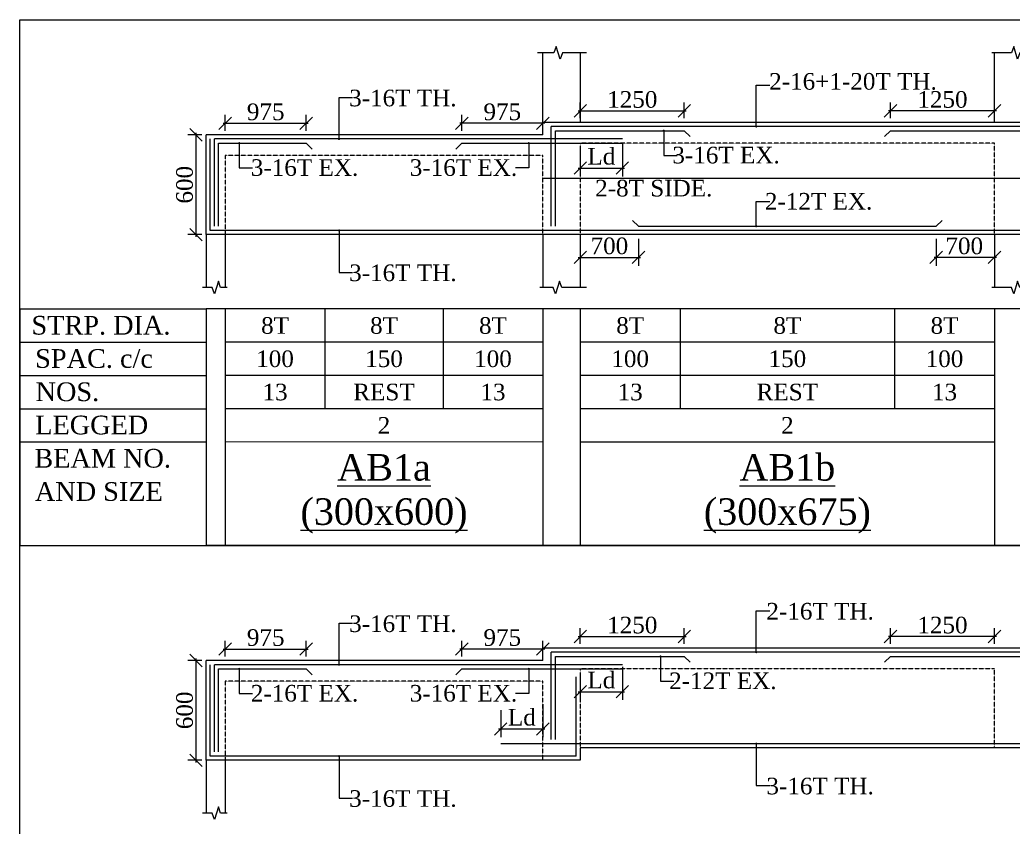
# Model space of a CAD drawing. Header units: inches. Extents: x 11017527 to 11245450, y -2821070 to -2693013.
# Drawn here: x 11057422 to 11069366, y -2754887 to -2745177 of the extents above; entities that cross this region are included whole.
import ezdxf
from ezdxf.enums import TextEntityAlignment as Align

# ---------------------------------------------------------------- set-up
doc = ezdxf.new("R2010")
doc.units = ezdxf.units.IN
doc.header["$LTSCALE"] = 0.5
doc.header["$MEASUREMENT"] = 0
doc.linetypes.add('HIDDEN', pattern=[9.525, 6.35, -3.175])
doc.layers.get('0').update_dxf_attribs({"lineweight": 0})
for name, color, linetype, lineweight in [('S-CUT OUT LINE', 9, 'Continuous', 9), ('S-DIM L.S.', 4, 'Continuous', 9), ('S-L.S.SECTION', 5, 'Continuous', 9), ('S-L.S.SLAB LINE', 8, 'HIDDEN', 5), ('S-L.S.STEEL', 6, 'Continuous', 15), ('S-SECTION MARK', 7, 'Continuous', 0), ('S-SHEET', 251, 'Continuous', 0), ('S-TEXT', 7, 'Continuous', 0), ('S-TEXT L.S. BEAM NO.', 30, 'Continuous', 5), ('S-TEXT. L.S.', 7, 'Continuous', 13)]:
    doc.layers.add(name, color=color, linetype=linetype, lineweight=lineweight)
doc.styles.add('135', font='arial.ttf', dxfattribs={"width": 0.8, "height": 135})
doc.styles.get("Standard").update_dxf_attribs({"font": 'times.ttf'})
doc.styles.add('TEXT', font='times.ttf')
doc.dimstyles.new('75', dxfattribs={"dimtxt": 135, "dimasz": 90, "dimexe": 0.1, "dimexo": 0.03, "dimgap": 0.09, "dimtad": 1, "dimdec": 0, "dimzin": 0, "dimdsep": 46, "dimtxsty": '135', "dimblk": 'ARCHTICK', "dimcen": 0.09, "dimclrd": 256, "dimclre": 256, "dimclrt": 256, "dimadec": 0, "dimazin": 0, "dimtfac": 1, "dimtdec": 0, "dimtofl": 0, "dimtmove": 1, "dimatfit": 3, "dimldrblk": 'DOTSMALL', "dimfxl": 1, "dimtolj": 1, "dimtzin": 0, "dimlwd": -1, "dimlwe": -1, "dimarcsym": 0})
doc.dimstyles.new('SETU_1', dxfattribs={"dimtxt": 200, "dimasz": 150, "dimexe": 100, "dimexo": 50, "dimgap": 35, "dimtad": 1, "dimdec": 0, "dimzin": 0, "dimdsep": 46, "dimtxsty": 'Standard', "dimblk": 'OBLIQUE', "dimcen": 150, "dimdle": 25, "dimclrd": 4, "dimclre": 7, "dimclrt": 256, "dimadec": 0, "dimazin": 0, "dimtfac": 1, "dimtdec": 0, "dimtofl": 0, "dimtmove": 1, "dimatfit": 3, "dimfxl": 1, "dimtolj": 1, "dimtzin": 0, "dimlwd": -1, "dimlwe": 5, "dimarcsym": 1})

# ---------------------------------------------------------------- blocks, each defined once
blk = doc.blocks.new('_Oblique')
at = {"color": 0, "linetype": 'ByBlock', "lineweight": -2}
blk.add_line((-0.5, -0.5), (0.5, 0.5), dxfattribs=at)
blk = doc.blocks.new('*D11')
at = {"layer": 'S-DIM L.S.', "color": 7, "lineweight": 5, "transparency": 16777216}
for p, q in [((11059890, -2746510), (11059890, -2746321)), ((11060865, -2746510), (11060865, -2746321))]:
    blk.add_line(p, q, dxfattribs=at)
at = {"layer": 'S-DIM L.S.', "color": 7, "transparency": 16777216}
blk.add_line((11059865, -2746421), (11060890, -2746421), dxfattribs=at)
at = {"layer": 'S-DIM L.S.', "color": 7, "transparency": 16777216, "xscale": 150, "yscale": 150, "zscale": 150, "rotation": 180}
blk.add_blockref('_Oblique', (11059890, -2746421), dxfattribs=at)
at = {"layer": 'S-DIM L.S.', "color": 7, "transparency": 16777216, "xscale": 150, "yscale": 150, "zscale": 150}
blk.add_blockref('_Oblique', (11060865, -2746421), dxfattribs=at)
at = {"layer": 'S-DIM L.S.', "transparency": 16777216, "insert": (11060378, -2746284), "char_height": 200, "attachment_point": 5, "style": 'TEXT'}
blk.add_mtext('\\A1;975', dxfattribs=at)
blk = doc.blocks.new('*D12')
at = {"layer": 'S-DIM L.S.', "color": 7, "lineweight": 5, "transparency": 16777216}
for p, q in [((11062736, -2746510), (11062736, -2746321)), ((11063711, -2746510), (11063711, -2746321))]:
    blk.add_line(p, q, dxfattribs=at)
at = {"layer": 'S-DIM L.S.', "color": 7, "transparency": 16777216}
blk.add_line((11063736, -2746421), (11062711, -2746421), dxfattribs=at)
at = {"layer": 'S-DIM L.S.', "color": 7, "transparency": 16777216, "xscale": 150, "yscale": 150, "zscale": 150, "rotation": 180}
blk.add_blockref('_Oblique', (11062736, -2746421), dxfattribs=at)
at = {"layer": 'S-DIM L.S.', "color": 7, "transparency": 16777216, "xscale": 150, "yscale": 150, "zscale": 150}
blk.add_blockref('_Oblique', (11063711, -2746421), dxfattribs=at)
at = {"layer": 'S-DIM L.S.', "transparency": 16777216, "insert": (11063223, -2746284), "char_height": 200, "attachment_point": 5, "style": 'TEXT'}
blk.add_mtext('\\A1;975', dxfattribs=at)
blk = doc.blocks.new('*D13')
at = {"layer": 'S-DIM L.S.', "color": 7, "lineweight": 5, "transparency": 16777216}
for p, q in [((11059610, -2746560), (11059440, -2746560)), ((11059610, -2747760), (11059440, -2747760))]:
    blk.add_line(p, q, dxfattribs=at)
at = {"layer": 'S-DIM L.S.', "color": 6, "transparency": 16777216}
blk.add_line((11059540, -2747785), (11059540, -2746535), dxfattribs=at)
at = {"layer": 'S-DIM L.S.', "color": 6, "transparency": 16777216, "xscale": 150, "yscale": 150, "zscale": 150}
for p, rotation in [((11059540, -2746560), 90), ((11059540, -2747760), 270)]:
    blk.add_blockref('_Oblique', p, dxfattribs=dict(at, rotation=rotation))
at = {"layer": 'S-DIM L.S.', "transparency": 16777216, "insert": (11059403, -2747160), "char_height": 200, "attachment_point": 5, "rotation": 90, "style": 'TEXT'}
blk.add_mtext('\\A1;600', dxfattribs=at)
blk = doc.blocks.new('_ArchTick')
at = {"color": 0, "linetype": 'ByBlock', "const_width": 0.15}
blk.add_lwpolyline([(-0.5, -0.5), (0.5, 0.5)], dxfattribs=at)
blk = doc.blocks.new('*D16')
at = {"layer": 'S-DIM L.S.', "color": 7, "transparency": 16777216}
blk.add_line((11064136, -2746271), (11065436, -2746271), dxfattribs=at)
at = {"layer": 'S-DIM L.S.', "color": 7, "lineweight": 5, "transparency": 16777216}
for p, q in [((11064161, -2746360), (11064161, -2746171)), ((11065411, -2746360), (11065411, -2746171))]:
    blk.add_line(p, q, dxfattribs=at)
at = {"layer": 'S-DIM L.S.', "color": 7, "transparency": 16777216, "xscale": 150, "yscale": 150, "zscale": 150, "rotation": 180}
blk.add_blockref('_Oblique', (11064161, -2746271), dxfattribs=at)
at = {"layer": 'S-DIM L.S.', "color": 7, "transparency": 16777216, "xscale": 150, "yscale": 150, "zscale": 150}
blk.add_blockref('_Oblique', (11065411, -2746271), dxfattribs=at)
at = {"layer": 'S-DIM L.S.', "transparency": 16777216, "insert": (11064786, -2746135), "char_height": 200, "attachment_point": 5, "style": 'TEXT'}
blk.add_mtext('\\A1;1250', dxfattribs=at)
blk = doc.blocks.new('*D17')
at = {"layer": 'S-DIM L.S.', "color": 7, "lineweight": 5, "transparency": 16777216}
for p, q in [((11064161, -2747810), (11064161, -2748134)), ((11064861, -2747810), (11064861, -2748134))]:
    blk.add_line(p, q, dxfattribs=at)
at = {"layer": 'S-DIM L.S.', "color": 7, "transparency": 16777216}
blk.add_line((11064136, -2748034), (11064886, -2748034), dxfattribs=at)
at = {"layer": 'S-DIM L.S.', "color": 7, "transparency": 16777216, "xscale": 150, "yscale": 150, "zscale": 150, "rotation": 180}
blk.add_blockref('_Oblique', (11064161, -2748034), dxfattribs=at)
at = {"layer": 'S-DIM L.S.', "color": 7, "transparency": 16777216, "xscale": 150, "yscale": 150, "zscale": 150}
blk.add_blockref('_Oblique', (11064861, -2748034), dxfattribs=at)
at = {"layer": 'S-DIM L.S.', "transparency": 16777216, "insert": (11064511, -2747897), "char_height": 200, "attachment_point": 5, "style": 'TEXT'}
blk.add_mtext('\\A1;700', dxfattribs=at)
blk = doc.blocks.new('*D26')
at = {"layer": 'S-DIM L.S.', "color": 7, "transparency": 16777216}
blk.add_line((11069166, -2746271), (11067866, -2746271), dxfattribs=at)
at = {"layer": 'S-DIM L.S.', "color": 7, "lineweight": 5, "transparency": 16777216}
for p, q in [((11067891, -2746360), (11067891, -2746171)), ((11069141, -2746360), (11069141, -2746171))]:
    blk.add_line(p, q, dxfattribs=at)
at = {"layer": 'S-DIM L.S.', "color": 7, "transparency": 16777216, "xscale": 150, "yscale": 150, "zscale": 150, "rotation": 180}
blk.add_blockref('_Oblique', (11067891, -2746271), dxfattribs=at)
at = {"layer": 'S-DIM L.S.', "color": 7, "transparency": 16777216, "xscale": 150, "yscale": 150, "zscale": 150}
blk.add_blockref('_Oblique', (11069141, -2746271), dxfattribs=at)
at = {"layer": 'S-DIM L.S.', "transparency": 16777216, "insert": (11068516, -2746135), "char_height": 200, "attachment_point": 5, "style": 'TEXT'}
blk.add_mtext('\\A1;1250', dxfattribs=at)
blk = doc.blocks.new('*D27')
at = {"layer": 'S-DIM L.S.', "color": 7, "lineweight": 5, "transparency": 16777216}
for p, q in [((11068441, -2747810), (11068441, -2748134)), ((11069141, -2747810), (11069141, -2748134))]:
    blk.add_line(p, q, dxfattribs=at)
at = {"layer": 'S-DIM L.S.', "color": 7, "transparency": 16777216}
blk.add_line((11069166, -2748034), (11068416, -2748034), dxfattribs=at)
at = {"layer": 'S-DIM L.S.', "color": 7, "transparency": 16777216, "xscale": 150, "yscale": 150, "zscale": 150, "rotation": 180}
blk.add_blockref('_Oblique', (11068441, -2748034), dxfattribs=at)
at = {"layer": 'S-DIM L.S.', "color": 7, "transparency": 16777216, "xscale": 150, "yscale": 150, "zscale": 150}
blk.add_blockref('_Oblique', (11069141, -2748034), dxfattribs=at)
at = {"layer": 'S-DIM L.S.', "transparency": 16777216, "insert": (11068778, -2747897), "char_height": 200, "attachment_point": 5, "style": 'TEXT'}
blk.add_mtext('\\A1;700', dxfattribs=at)
blk = doc.blocks.new('*D327')
at = {"layer": 'S-DIM L.S.', "color": 7, "lineweight": 5, "transparency": 16777216}
for p, q in [((11064161, -2746734), (11064161, -2747059)), ((11064667, -2746660), (11064667, -2747059))]:
    blk.add_line(p, q, dxfattribs=at)
at = {"layer": 'S-DIM L.S.', "color": 7, "transparency": 16777216}
blk.add_line((11064136, -2746959), (11064692, -2746959), dxfattribs=at)
at = {"layer": 'S-DIM L.S.', "color": 7, "transparency": 16777216, "xscale": 150, "yscale": 150, "zscale": 150, "rotation": 180}
blk.add_blockref('_Oblique', (11064161, -2746959), dxfattribs=at)
at = {"layer": 'S-DIM L.S.', "color": 7, "transparency": 16777216, "xscale": 150, "yscale": 150, "zscale": 150}
blk.add_blockref('_Oblique', (11064667, -2746959), dxfattribs=at)
at = {"layer": 'S-DIM L.S.', "transparency": 16777216, "insert": (11064414, -2746819), "char_height": 200, "attachment_point": 5, "style": 'TEXT'}
blk.add_mtext('\\A1;Ld', dxfattribs=at)
blk = doc.blocks.new('*D333')
at = {"layer": 'S-DIM L.S.', "color": 7, "lineweight": 5, "transparency": 16777216}
for p, q in [((11059890, -2752833), (11059890, -2752645)), ((11060865, -2752833), (11060865, -2752645))]:
    blk.add_line(p, q, dxfattribs=at)
at = {"layer": 'S-DIM L.S.', "color": 7, "transparency": 16777216}
blk.add_line((11059865, -2752745), (11060890, -2752745), dxfattribs=at)
at = {"layer": 'S-DIM L.S.', "color": 7, "transparency": 16777216, "xscale": 150, "yscale": 150, "zscale": 150, "rotation": 180}
blk.add_blockref('_Oblique', (11059890, -2752745), dxfattribs=at)
at = {"layer": 'S-DIM L.S.', "color": 7, "transparency": 16777216, "xscale": 150, "yscale": 150, "zscale": 150}
blk.add_blockref('_Oblique', (11060865, -2752745), dxfattribs=at)
at = {"layer": 'S-DIM L.S.', "transparency": 16777216, "insert": (11060378, -2752608), "char_height": 200, "attachment_point": 5, "style": 'TEXT'}
blk.add_mtext('\\A1;975', dxfattribs=at)
blk = doc.blocks.new('*D334')
at = {"layer": 'S-DIM L.S.', "color": 7, "lineweight": 5, "transparency": 16777216}
for p, q in [((11062736, -2752833), (11062736, -2752645)), ((11063711, -2752833), (11063711, -2752645))]:
    blk.add_line(p, q, dxfattribs=at)
at = {"layer": 'S-DIM L.S.', "color": 7, "transparency": 16777216}
blk.add_line((11063736, -2752745), (11062711, -2752745), dxfattribs=at)
at = {"layer": 'S-DIM L.S.', "color": 7, "transparency": 16777216, "xscale": 150, "yscale": 150, "zscale": 150, "rotation": 180}
blk.add_blockref('_Oblique', (11062736, -2752745), dxfattribs=at)
at = {"layer": 'S-DIM L.S.', "color": 7, "transparency": 16777216, "xscale": 150, "yscale": 150, "zscale": 150}
blk.add_blockref('_Oblique', (11063711, -2752745), dxfattribs=at)
at = {"layer": 'S-DIM L.S.', "transparency": 16777216, "insert": (11063223, -2752608), "char_height": 200, "attachment_point": 5, "style": 'TEXT'}
blk.add_mtext('\\A1;975', dxfattribs=at)
blk = doc.blocks.new('*D335')
at = {"layer": 'S-DIM L.S.', "color": 7, "lineweight": 5, "transparency": 16777216}
for p, q in [((11059610, -2752883), (11059440, -2752883)), ((11059610, -2754083), (11059440, -2754083))]:
    blk.add_line(p, q, dxfattribs=at)
at = {"layer": 'S-DIM L.S.', "color": 6, "transparency": 16777216}
blk.add_line((11059540, -2754108), (11059540, -2752858), dxfattribs=at)
at = {"layer": 'S-DIM L.S.', "color": 6, "transparency": 16777216, "xscale": 150, "yscale": 150, "zscale": 150}
for p, rotation in [((11059540, -2752883), 90), ((11059540, -2754083), 270)]:
    blk.add_blockref('_Oblique', p, dxfattribs=dict(at, rotation=rotation))
at = {"layer": 'S-DIM L.S.', "transparency": 16777216, "insert": (11059403, -2753483), "char_height": 200, "attachment_point": 5, "rotation": 90, "style": 'TEXT'}
blk.add_mtext('\\A1;600', dxfattribs=at)
blk = doc.blocks.new('*D338')
at = {"layer": 'S-DIM L.S.', "color": 7, "transparency": 16777216}
blk.add_line((11064136, -2752595), (11065436, -2752595), dxfattribs=at)
at = {"layer": 'S-DIM L.S.', "color": 7, "lineweight": 5, "transparency": 16777216}
for p, q in [((11064161, -2752683), (11064161, -2752495)), ((11065411, -2752683), (11065411, -2752495))]:
    blk.add_line(p, q, dxfattribs=at)
at = {"layer": 'S-DIM L.S.', "color": 7, "transparency": 16777216, "xscale": 150, "yscale": 150, "zscale": 150, "rotation": 180}
blk.add_blockref('_Oblique', (11064161, -2752595), dxfattribs=at)
at = {"layer": 'S-DIM L.S.', "color": 7, "transparency": 16777216, "xscale": 150, "yscale": 150, "zscale": 150}
blk.add_blockref('_Oblique', (11065411, -2752595), dxfattribs=at)
at = {"layer": 'S-DIM L.S.', "transparency": 16777216, "insert": (11064786, -2752458), "char_height": 200, "attachment_point": 5, "style": 'TEXT'}
blk.add_mtext('\\A1;1250', dxfattribs=at)
blk = doc.blocks.new('*D345')
at = {"layer": 'S-DIM L.S.', "color": 7, "transparency": 16777216}
blk.add_line((11069166, -2752595), (11067866, -2752595), dxfattribs=at)
at = {"layer": 'S-DIM L.S.', "color": 7, "lineweight": 5, "transparency": 16777216}
for p, q in [((11067891, -2752683), (11067891, -2752495)), ((11069141, -2752683), (11069141, -2752495))]:
    blk.add_line(p, q, dxfattribs=at)
at = {"layer": 'S-DIM L.S.', "color": 7, "transparency": 16777216, "xscale": 150, "yscale": 150, "zscale": 150, "rotation": 180}
blk.add_blockref('_Oblique', (11067891, -2752595), dxfattribs=at)
at = {"layer": 'S-DIM L.S.', "color": 7, "transparency": 16777216, "xscale": 150, "yscale": 150, "zscale": 150}
blk.add_blockref('_Oblique', (11069141, -2752595), dxfattribs=at)
at = {"layer": 'S-DIM L.S.', "transparency": 16777216, "insert": (11068516, -2752458), "char_height": 200, "attachment_point": 5, "style": 'TEXT'}
blk.add_mtext('\\A1;1250', dxfattribs=at)
blk = doc.blocks.new('*D346')
at = {"layer": 'S-DIM L.S.', "color": 7, "lineweight": 5, "transparency": 16777216}
for p, q in [((11063711, -2753407), (11063711, -2753806)), ((11063204, -2753482), (11063204, -2753806))]:
    blk.add_line(p, q, dxfattribs=at)
at = {"layer": 'S-DIM L.S.', "color": 7, "transparency": 16777216}
blk.add_line((11063179, -2753706), (11063736, -2753706), dxfattribs=at)
at = {"layer": 'S-DIM L.S.', "color": 7, "transparency": 16777216, "xscale": 150, "yscale": 150, "zscale": 150, "rotation": 180}
blk.add_blockref('_Oblique', (11063204, -2753706), dxfattribs=at)
at = {"layer": 'S-DIM L.S.', "color": 7, "transparency": 16777216, "xscale": 150, "yscale": 150, "zscale": 150}
blk.add_blockref('_Oblique', (11063711, -2753706), dxfattribs=at)
at = {"layer": 'S-DIM L.S.', "transparency": 16777216, "insert": (11063458, -2753567), "char_height": 200, "attachment_point": 5, "style": 'TEXT'}
blk.add_mtext('\\A1;Ld', dxfattribs=at)
blk = doc.blocks.new('*D347')
at = {"layer": 'S-DIM L.S.', "color": 7, "lineweight": 5, "transparency": 16777216}
for p, q in [((11064667, -2752959), (11064667, -2753358)), ((11064161, -2753033), (11064161, -2753358))]:
    blk.add_line(p, q, dxfattribs=at)
at = {"layer": 'S-DIM L.S.', "color": 7, "transparency": 16777216}
blk.add_line((11064136, -2753258), (11064692, -2753258), dxfattribs=at)
at = {"layer": 'S-DIM L.S.', "color": 7, "transparency": 16777216, "xscale": 150, "yscale": 150, "zscale": 150, "rotation": 180}
blk.add_blockref('_Oblique', (11064161, -2753258), dxfattribs=at)
at = {"layer": 'S-DIM L.S.', "color": 7, "transparency": 16777216, "xscale": 150, "yscale": 150, "zscale": 150}
blk.add_blockref('_Oblique', (11064667, -2753258), dxfattribs=at)
at = {"layer": 'S-DIM L.S.', "transparency": 16777216, "insert": (11064414, -2753119), "char_height": 200, "attachment_point": 5, "style": 'TEXT'}
blk.add_mtext('\\A1;Ld', dxfattribs=at)

msp = doc.modelspace()

# ---------------------------------------------------------------- linework, layer by layer
at = {"layer": 'S-CUT OUT LINE'}
for points, elevation in [([(11064235.811, -2745573.185), (11063946.603, -2745573.185), (11063918.633, -2745650.033), (11063871.956, -2745496.337), (11063843.986, -2745573.185), (11063647.825, -2745573.185)], 0.035), ([(11069665.811, -2745573.185), (11069447.533, -2745573.185), (11069419.562, -2745650.033), (11069372.886, -2745496.337), (11069344.915, -2745573.185), (11069108.292, -2745573.185)], 0.029), ([(11059914.997, -2748395.954), (11059836.456, -2748395.954), (11059808.486, -2748319.106), (11059761.809, -2748472.802), (11059733.839, -2748395.954), (11059617.896, -2748395.954)], 0.035), ([(11064235.811, -2748395.954), (11063937.503, -2748395.954), (11063909.532, -2748319.106), (11063862.855, -2748472.802), (11063834.885, -2748395.954), (11063673.262, -2748395.954)], 0.029), ([(11069665.811, -2748395.954), (11069447.533, -2748395.954), (11069419.562, -2748319.106), (11069372.886, -2748472.802), (11069344.915, -2748395.954), (11069108.292, -2748395.954)], 0.029), ([(11059914.997, -2754719.715), (11059836.456, -2754719.715), (11059808.486, -2754642.867), (11059761.809, -2754796.563), (11059733.839, -2754719.715), (11059617.896, -2754719.715)], 0.034)]:
    msp.add_lwpolyline(points, dxfattribs=dict(at, elevation=elevation))
at = {"layer": 'S-L.S.SECTION', "color": 1}
for p, q in [((11063710.811, -2746409.569, 0.007), (11063710.811, -2745573.185, 0.007)), ((11064160.811, -2745573.185, 0.031), (11064160.811, -2746409.569, 0.031)), ((11069140.811, -2746409.569, -0.006), (11069140.811, -2745573.185, -0.006)), ((11059660.475, -2747759.521, -0.028), (11059660.475, -2748395.954, -0.04)), ((11059890.475, -2747759.569, 0.006), (11059890.475, -2748396.002, -0.006)), ((11063710.811, -2747759.521, 0.019), (11063710.811, -2748395.954, 0.007)), ((11064160.811, -2747759.521, 0.048), (11064160.811, -2748395.954, 0.036)), ((11069140.811, -2747759.569, -0.006), (11069140.811, -2748395.954, -0.006)), ((11059660.475, -2754083.234, 0.012), (11059660.475, -2754719.667, 0)), ((11059890.475, -2754083.282, 0.046), (11059890.475, -2754719.715, 0.034))]:
    msp.add_line(p, q, dxfattribs=at)
at = {"layer": 'S-L.S.SECTION', "color": 5}
for p, q in [((11063710.81, -2746559.613, -0.029), (11063710.811, -2746409.569, 0.007)), ((11082400.811, -2746409.569, -0.009), (11063710.811, -2746409.569, 0.007)), ((11059660.475, -2747759.521, -0.028), (11059660.475, -2746559.569, -0.04)), ((11063710.811, -2746559.613, -0.029), (11059660.475, -2746559.569, -0.04)), ((11064160.972, -2747759.569, -0.016), (11059660.475, -2747759.521, -0.028)), ((11082400.811, -2747759.569, -0.009), (11061260.1, -2747759.569, 0.009)), ((11063710.81, -2752883.325, 0.011), (11063710.811, -2752733.33, 0.017)), ((11082400.811, -2752733.33, 0.001), (11063710.811, -2752733.33, 0.017)), ((11063710.81, -2752883.325, 0.011), (11059660.475, -2752883.282, 0)), ((11059660.475, -2754083.234, 0.012), (11059660.475, -2752883.282)), ((11081950.807, -2753933.323, 0.017), (11064160.811, -2753933.323, 0.017)), ((11064160.811, -2753933.323, 0.017), (11064160.811, -2754083.33, 0.017)), ((11064160.811, -2754083.282, 0.024), (11059660.475, -2754083.234, 0.012))]:
    msp.add_line(p, q, dxfattribs=at)
at = {"layer": 'S-L.S.SLAB LINE', "linetype": 'HIDDEN', "ltscale": 0.8}
for p, q in [((11069140.811, -2746659.571, 0.007), (11064160.811, -2746659.571, 0.023)), ((11064160.811, -2746659.571, 0.006), (11064160.811, -2747759.569, 0.006)), ((11069140.811, -2747759.569, -0.006), (11069140.811, -2746659.571, -0.006)), ((11063710.811, -2746809.619, -0.02), (11059890.475, -2746809.574, -0.006)), ((11059890.475, -2746809.574, -0.02), (11059890.475, -2747759.521, -0.011)), ((11063710.811, -2747759.521, 0.019), (11063710.811, -2746809.571, 0.009)), ((11069140.811, -2752983.331, 0.017), (11064160.811, -2752983.332, 0.034)), ((11064160.811, -2752983.332, 0.017), (11064160.811, -2753933.323, 0.017)), ((11069140.811, -2753933.323, 0.005), (11069140.811, -2752983.331, 0.005)), ((11063710.811, -2753133.331, 0.02), (11059890.475, -2753133.286, 0.034)), ((11059890.475, -2753133.286, 0.02), (11059890.475, -2754083.234, 0.029)), ((11063710.811, -2754083.277, 0.017), (11063710.811, -2753133.331, 0.008))]:
    msp.add_line(p, q, dxfattribs=at)
at = {"layer": 'S-L.S.STEEL', "color": 1}
for p, q in [((11082300.811, -2746459.569, -0.009), (11063810.811, -2746459.569, 0.007)), ((11063810.811, -2747659.569, 0.007), (11063810.811, -2746459.569, 0.007)), ((11059710.475, -2747709.569, -0.028), (11059710.475, -2746609.569, -0.04)), ((11064667.194, -2746609.618, -0.028), (11059760.475, -2746609.569, -0.04)), ((11059760.475, -2747659.521, -0.028), (11059760.475, -2746609.569, -0.04)), ((11082350.811, -2747709.569, -0.009), (11059710.475, -2747709.569, 0.01)), ((11082300.811, -2752783.33, 0.001), (11063810.811, -2752783.33, 0.017)), ((11063810.811, -2753833.323, 0.017), (11063810.811, -2752783.33, 0.017)), ((11059710.475, -2754033.234, 0.012), (11059710.475, -2752933.282)), ((11064667.194, -2752933.337, 0.014), (11059760.475, -2752933.282, 0)), ((11059760.475, -2753983.234, 0.012), (11059760.475, -2752933.282)), ((11064110.811, -2754033.282, 0.041), (11064110.811, -2753077.485, 0.029)), ((11082907.19, -2753883.323, 0.001), (11063204.428, -2753883.323, 0.017)), ((11064110.811, -2754033.282, 0.024), (11059710.475, -2754033.234, 0.012))]:
    msp.add_line(p, q, dxfattribs=at)
at = {"layer": 'S-L.S.STEEL'}
for p, q in [((11063860.811, -2747659.569, 0.007), (11063860.811, -2746509.569, 0.007)), ((11063860.811, -2746509.569, 0.007), (11065410.811, -2746509.569, -0.007)), ((11065410.811, -2746509.569, 0.007), (11065481.82, -2746580.578, 0.007)), ((11067890.811, -2746509.569, -0.006), (11067819.803, -2746580.578, -0.006)), ((11067890.811, -2746509.569, -0.004), (11071340.811, -2746509.569, -0.044)), ((11059810.475, -2746659.569, -0.04), (11060865.475, -2746659.56, -0.036)), ((11059810.475, -2747659.521, -0.028), (11059810.475, -2746659.569, -0.04)), ((11060865.475, -2746659.56, -0.023), (11060936.483, -2746730.569, -0.023)), ((11062735.811, -2746659.629, -0.037), (11062664.803, -2746730.638, -0.037)), ((11062735.811, -2746659.629, -0.035), (11064673.294, -2746659.618, -0.035)), ((11082400.811, -2747084.569, -0.009), (11063710.811, -2747084.569, 0.007)), ((11064860.811, -2747659.569, 0.007), (11064789.803, -2747588.561, 0.007)), ((11064860.811, -2747659.569, -0.01), (11068440.811, -2747659.569, -0.006)), ((11068440.811, -2747659.569, 0.022), (11068511.82, -2747588.561, 0.022)), ((11063860.811, -2753833.323, 0.017), (11063860.811, -2752833.33, 0.017)), ((11063860.811, -2752833.33, 0.017), (11065410.811, -2752833.33, 0.004)), ((11065410.811, -2752833.33, 0.017), (11065481.82, -2752904.339, 0.017)), ((11067890.811, -2752833.33, 0.005), (11067819.803, -2752904.339, 0.005)), ((11067890.811, -2752833.33, 0.007), (11071340.811, -2752833.33, -0.033)), ((11059810.475, -2752983.282), (11060865.475, -2752983.273, 0.004)), ((11059810.475, -2753983.234, 0.012), (11059810.475, -2752983.282)), ((11060865.475, -2752983.273, 0.017), (11060936.483, -2753054.282, 0.017)), ((11062735.811, -2752983.342, 0.003), (11062664.803, -2753054.35, 0.003)), ((11062735.811, -2752983.342, 0.005), (11064667.194, -2752983.324, -0.009))]:
    msp.add_line(p, q, dxfattribs=at)
at = {"layer": 'S-SHEET'}
for p, q in [((11057421.852, -2748654.521, 0.001), (11059660.475, -2748654.521, 0.001)), ((11057421.852, -2748654.522), (11057421.852, -2751500.309)), ((11064160.811, -2748654.569, 0.03), (11059660.475, -2748654.521, 0.019)), ((11059660.475, -2748654.521, 0.001), (11059660.475, -2751500.309, 0.001)), ((11059890.475, -2748654.521, 0.019), (11059890.475, -2751500.309, 0.019)), ((11061090.475, -2748654.521, 0.019), (11061090.475, -2749854.536, 0.019)), ((11062510.811, -2748654.569, 0.007), (11062510.811, -2749854.554, 0.007)), ((11063710.811, -2748654.569, 0.007), (11063710.811, -2751500.357, 0.007)), ((11082400.811, -2748654.569, 0.007), (11063710.811, -2748654.569, 0.024)), ((11063710.811, -2748654.569, 0.007), (11063710.811, -2751500.357, 0.007)), ((11064160.811, -2748654.569, 0.019), (11064160.811, -2751500.357, 0.019)), ((11064160.811, -2748654.569, 0.007), (11064160.811, -2751500.357, 0.007)), ((11065360.811, -2748654.569, 0.007), (11065360.811, -2749854.569, 0.007)), ((11067940.811, -2748654.569, 0.007), (11067940.811, -2749854.569, 0.007)), ((11069140.811, -2748654.569, -0.006), (11069140.811, -2751500.357, -0.006)), ((11069140.811, -2748654.569, 0.007), (11069140.811, -2751500.357, 0.007)), ((11057421.852, -2749054.521, 0.001), (11059660.475, -2749054.521, 0.001)), ((11063710.811, -2749054.569, 0.016), (11059890.475, -2749054.521, 0.019)), ((11069140.811, -2749054.569, 0.004), (11064160.811, -2749054.569, 0.007)), ((11057421.852, -2749454.521, 0.001), (11059660.475, -2749454.521, 0.001)), ((11063710.811, -2749454.569, 0.016), (11059890.475, -2749454.521, 0.019)), ((11069140.811, -2749454.569, 0.004), (11064160.811, -2749454.569, 0.007)), ((11057421.852, -2749854.521, 0.001), (11059660.475, -2749854.521, 0.001)), ((11063710.811, -2749854.569, 0.016), (11059890.475, -2749854.521, 0.019)), ((11069140.811, -2749854.569, 0.004), (11064160.811, -2749854.569, 0.007)), ((11057421.852, -2750254.521, 0.001), (11059660.475, -2750254.521, 0.001)), ((11063710.811, -2750254.569, 0.016), (11059890.475, -2750254.521, 0.019)), ((11069140.811, -2750254.569, 0.004), (11064160.811, -2750254.569, 0.007)), ((11057421.852, -2751500.309, 0.001), (11115101.842, -2751500.309, 0.001)), ((11057421.852, -2751500.309, 0.001), (11059660.475, -2751500.309, 0.001)), ((11064160.811, -2751500.357, 0.03), (11059660.475, -2751500.309, 0.019)), ((11082400.811, -2751500.357, 0.007), (11063710.811, -2751500.357, 0.024))]:
    msp.add_line(p, q, dxfattribs=at)
msp.add_lwpolyline([(11115101.842, -2792519.024), (11057421.852, -2792519.024), (11057421.852, -2745176.548), (11115101.842, -2745176.548)], close=True, dxfattribs=at)

# ---------------------------------------------------------------- texts
at = {"layer": 'S-TEXT', "style": 'TEXT'}
for s, p in [('STRP. DIA.', (11058397.185, -2748962.578, 0.001)), ('SPAC. c/c', (11058314.047, -2749362.578, 0.001)), ('NOS.', (11057993.499, -2749762.578, 0.001)), ('LEGGED', (11058286.145, -2750162.578, 0.001)), ('BEAM NO.', (11058417.38, -2750562.578, 0.001)), ('AND SIZE', (11058372.174, -2750962.578, 0.001))]:
    msp.add_text(s, height=225, dxfattribs=at).set_placement(p, align=Align.CENTER)
at = {"layer": 'S-TEXT', "char_height": 200, "attachment_point": 5, "style": 'TEXT'}
for s, insert, width in [('8T', (11060490.475, -2748854.531, 0.018), 1200), ('8T', (11061800.811, -2748854.555, 0.017), 1420.00002), ('8T', (11063110.811, -2748854.579, 0.006), 1200), ('8T', (11064760.811, -2748854.569, 0.014), 1200), ('8T', (11066650.811, -2748854.555, 0.02), 2580), ('8T', (11068540.811, -2748854.569, 0.014), 1200), ('\\pxt9.000002;100', (11060490.475, -2749254.531, 0.019), 1200), ('\\pxt9.000002;150', (11061800.811, -2749254.547, 0.021), 1420.00002), ('\\pxt9.000002;100', (11063110.811, -2749254.579, 0.007), 1200), ('\\pt2025;100', (11064760.811, -2749254.569, 0.007), 1200), ('\\pxt9.000002;150', (11066650.811, -2749254.54, 0.009), 2580), ('\\pt2025;100', (11068540.811, -2749254.569, 0.007), 1200), ('13', (11060490.475, -2749654.531, 0.019), 1200), ('REST', (11061800.811, -2749654.547, 0.022), 1420.00002), ('13', (11063110.811, -2749654.579, 0.007), 1200), ('13', (11064760.811, -2749654.569, 0.006), 1200), ('REST', (11066650.811, -2749654.54, 0.009), 2580), ('13', (11068540.811, -2749654.569, 0.006), 1200), ('2', (11061800.643, -2750054.531, 0.019), 3820.33685), ('2', (11066650.811, -2750054.555, 0.006), 4980)]:
    msp.add_mtext(s, dxfattribs=dict(at, insert=insert, width=width))
at = {"layer": 'S-TEXT L.S. BEAM NO.', "linetype": 'ByBlock', "char_height": 319.2745, "attachment_point": 5, "style": 'TEXT'}
for s, insert, width in [('{\\LAB1a\\P(300x600)}', (11061800.643, -2750877.424, 0.014), 3820.33685), ('{\\LAB1b\\P(300x675)}', (11066650.811, -2750877.448, 0.008), 4980)]:
    msp.add_mtext(s, dxfattribs=dict(at, insert=insert, width=width))
at = {"layer": 'S-TEXT. L.S.', "style": 'TEXT'}
for s, p in [('2-16+1-20T TH.', (11067440.189, -2746016.375, -0.017)), ('3-16T TH.', (11062027.576, -2746216.423, -0.025)), ('3-16T EX.', (11065913.604, -2746902.989, -0.021)), ('3-16T EX.', (11060845.142, -2747053.037, -0.029)), ('3-16T EX.', (11062756.144, -2747053.037, -0.029)), ('2-8T SIDE.', (11065044.481, -2747300.848, -0.021)), ('2-12T EX.', (11067026.557, -2747458.71, -0.017)), ('3-16T TH.', (11062027.576, -2748319.051, -0.013)), ('2-16T TH.', (11067044.689, -2752390.135, -0.006)), ('3-16T TH.', (11062027.576, -2752540.135, 0.015)), ('2-12T EX.', (11065875.151, -2753226.749, -0.01)), ('2-16T EX.', (11060845.142, -2753376.749, 0.011)), ('3-16T EX.', (11062756.144, -2753376.749, 0.011)), ('3-16T TH.', (11067044.689, -2754492.805, -0.006)), ('3-16T TH.', (11062027.576, -2754642.764, 0.027))]:
    msp.add_text(s, height=200, dxfattribs=at).set_placement(p, align=Align.CENTER)

# ---------------------------------------------------------------- dimensions: what is measured, and where the dimension line sits
at = {"layer": 'S-DIM L.S.'}
for base, p1, p2, picture, middle in [((11065410.811, -2746271.418, 0.007), (11064160.811, -2746409.569, 0.006), (11065410.811, -2746409.569, 0.007), '*D16', (11064785.811, -2746134.687, 0.007)), ((11060865.475, -2746421.418, -0.023), (11059890.475, -2746559.569, -0.023), (11060865.475, -2746559.56, -0.023), '*D11', (11060377.975, -2746284.399, -0.023)), ((11065410.811, -2752595.179, 0.017), (11064160.811, -2752733.33, 0.017), (11065410.811, -2752733.33, 0.017), '*D338', (11064785.811, -2752458.448, 0.017)), ((11060865.475, -2752745.131, 0.017), (11059890.475, -2752883.282, 0.017), (11060865.475, -2752883.273, 0.017), '*D333', (11060377.975, -2752608.112, 0.017))]:
    dim = msp.add_linear_dim(base=base, p1=p1, p2=p2, dimstyle='SETU_1', override={"dimtxsty": 'TEXT', "dimblk": 'Oblique', "dimclrd": 7, "dimarcsym": 1}, dxfattribs=at)
    dim.commit()
    dim.dimension.update_dxf_attribs({"geometry": picture, "text_midpoint": middle})
for base, p1, p2, picture, middle in [((11067890.811, -2746271.418, -0.006), (11069140.811, -2746409.569, -0.006), (11067890.811, -2746409.569, -0.006), '*D26', (11068515.811, -2746134.687, -0.006)), ((11062735.811, -2746421.477, -0.035), (11063710.811, -2746559.618, -0.035), (11062735.811, -2746559.629, -0.037), '*D12', (11063223.311, -2746284.459, -0.035)), ((11067890.811, -2752595.179, 0.005), (11069140.811, -2752733.33, 0.005), (11067890.811, -2752733.33, 0.005), '*D345', (11068515.811, -2752458.448, 0.005)), ((11062735.811, -2752745.19, 0.005), (11063710.811, -2752883.33, 0.005), (11062735.811, -2752883.342, 0.003), '*D334', (11063223.311, -2752608.171, 0.005))]:
    dim = msp.add_linear_dim(base=base, p1=p1, p2=p2, angle=180, dimstyle='SETU_1', override={"dimtxsty": 'TEXT', "dimblk": 'Oblique', "dimclrd": 7, "dimarcsym": 1}, dxfattribs=at)
    dim.commit()
    dim.dimension.update_dxf_attribs({"geometry": picture, "text_midpoint": middle})
at = {"layer": 'S-DIM L.S.', "color": 7}
for base, p1, p2, picture, middle in [((11059539.561, -2746559.569, -0.04), (11059660.475, -2747759.521, -0.028), (11059660.475, -2746559.569, -0.04), '*D13', (11059402.83, -2747159.545, -0.04)), ((11059539.561, -2752883.282, 0), (11059660.475, -2754083.234, 0.012), (11059660.475, -2752883.282, 0), '*D335', (11059402.83, -2753483.258, 0))]:
    dim = msp.add_linear_dim(base=base, p1=p1, p2=p2, angle=90, dimstyle='SETU_1', override={"dimlfac": 0.5, "dimtxsty": 'TEXT', "dimclrd": 6, "dimarcsym": 1}, dxfattribs=at)
    dim.commit()
    dim.dimension.update_dxf_attribs({"geometry": picture, "text_midpoint": middle})
at = {"layer": 'S-DIM L.S.'}
for base, p1, p2, picture, middle in [((11064667.194, -2746958.901, 0.007), (11064160.811, -2746684.164, 0.006), (11064667.194, -2746609.569, 0.014), '*D327', (11064414.003, -2746958.901, 0.007)), ((11064667.194, -2753258.068, 0.017), (11064160.811, -2752983.332, 0.017), (11064667.194, -2752908.737, 0.024), '*D347', (11064414.003, -2753258.068, 0.017)), ((11063710.811, -2753706.308, 0.02), (11063204.428, -2753431.572, 0.02), (11063710.811, -2753356.977, 0.028), '*D346', (11063457.62, -2753706.308, 0.02))]:
    dim = msp.add_linear_dim(base=base, p1=p1, p2=p2, text='Ld', dimstyle='SETU_1', override={"dimtxsty": 'TEXT', "dimclrd": 7}, dxfattribs=at)
    dim.commit()
    dim.dimension.update_dxf_attribs({"geometry": picture, "text_midpoint": middle, "dimtype": 160})
dim = msp.add_linear_dim(base=(11064860.811, -2748034.306, 0.007), p1=(11064160.811, -2747759.569, 0.006), p2=(11064860.811, -2747759.569, 0.007), dimstyle='SETU_1', override={"dimtxsty": 'TEXT', "dimblk": 'Oblique', "dimclrd": 7, "dimarcsym": 1}, dxfattribs=at)
dim.commit()
dim.dimension.update_dxf_attribs({"geometry": '*D17', "text_midpoint": (11064510.811, -2748034.306, 0.007), "dimtype": 160})
dim = msp.add_linear_dim(base=(11068440.811, -2748034.306, -0.006), p1=(11069140.811, -2747759.569, -0.006), p2=(11068440.811, -2747759.569, 0.022), angle=180, dimstyle='SETU_1', override={"dimtxsty": 'TEXT', "dimblk": 'Oblique', "dimclrd": 7, "dimarcsym": 1}, dxfattribs=at)
dim.commit()
dim.dimension.update_dxf_attribs({"geometry": '*D27', "text_midpoint": (11068778.311, -2748034.306, -0.006), "dimtype": 160})

# ---------------------------------------------------------------- leaders
at = {"layer": 'S-SECTION MARK'}
for points in [[(11066277.213, -2746459.569, -0.02), (11066277.213, -2745961.581, -0.02), (11066438.713, -2745961.581, -0.02)], [(11061260.1, -2746609.618, -0.028), (11061260.1, -2746111.629, -0.028), (11061421.601, -2746111.629, -0.028)], [(11065164.26, -2746509.599, 0.009), (11065164.26, -2746806.875, 0.009), (11065325.76, -2746806.875, 0.009)], [(11060059.325, -2746659.647, 0), (11060059.325, -2746956.923, 0), (11060220.825, -2746956.923, 0)], [(11063541.961, -2746659.647, 0), (11063541.961, -2746956.923, 0), (11063380.461, -2746956.923, 0)], [(11066277.213, -2747659.569, -0.02), (11066277.213, -2747362.294, -0.02), (11066438.713, -2747362.294, -0.02)], [(11061260.1, -2747709.569, -0.028), (11061260.1, -2748214.257, -0.028), (11061421.601, -2748214.257, -0.028)], [(11066277.213, -2752783.33, -0.009), (11066277.213, -2752285.341, -0.009), (11066438.713, -2752285.341, -0.009)], [(11061260.1, -2752933.33, 0.012), (11061260.1, -2752435.341, 0.012), (11061421.601, -2752435.341, 0.012)], [(11065125.807, -2752833.36, 0.019), (11065125.807, -2753130.636, 0.019), (11065287.308, -2753130.636, 0.019)], [(11060059.325, -2752983.36, 0.04), (11060059.325, -2753280.636, 0.04), (11060220.825, -2753280.636, 0.04)], [(11063541.961, -2752983.36, 0.04), (11063541.961, -2753280.636, 0.04), (11063380.461, -2753280.636, 0.04)], [(11066277.213, -2753883.323, -0.009), (11066277.213, -2754388.011, -0.009), (11066438.713, -2754388.011, -0.009)], [(11061260.1, -2754033.282, 0.012), (11061260.1, -2754537.97, 0.012), (11061421.601, -2754537.97, 0.012)]]:
    msp.add_leader(points, dimstyle='75', override={"dimasz": 100, "dimclrd": 7}, dxfattribs=at)

doc.saveas('drawing.dxf')
